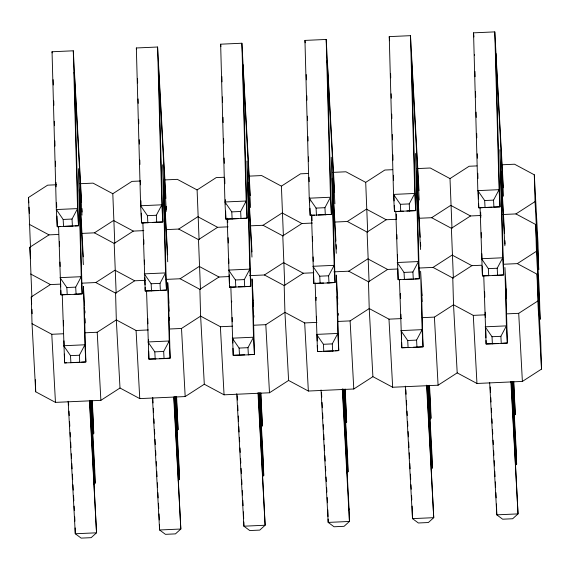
<?xml version="1.0" encoding="UTF-8"?>
<svg xmlns="http://www.w3.org/2000/svg" width="570" height="570" viewBox="0 0 570 570"><rect width="100%" height="100%" fill="white"/><g stroke="black" fill="none" stroke-linecap="round" stroke-linejoin="round"><path stroke-width="0.85" d="M231.705 301.11L231.705 301.915M81.617 202.257L73.288 50.801L52.048 51.756L56.33 209.546L57.257 226.703L78.496 225.748L74.235 72.084L74.392 74.235M73.288 50.801L77.57 208.591L78.496 225.748L74.955 225.912M165.92 198.474L157.591 47.018L136.344 47.973L140.633 205.763L141.56 222.92L162.799 221.965L158.538 68.3L166.29 211.342M157.591 47.018L161.873 204.808L162.799 221.965L153.066 222.407M250.266 195.581L241.887 43.235L220.647 44.189L224.936 201.98L225.855 219.137L247.102 218.182L242.834 64.517L242.991 66.669M241.887 43.235L246.176 201.025L247.102 218.182L241.787 218.424M334.618 192.689L326.19 39.451L304.95 40.406L309.232 198.196L310.158 215.353L331.398 214.398L327.137 60.733L327.294 62.885M326.19 39.451L330.479 197.241L331.398 214.398L328.748 214.519M419.014 190.679L410.493 35.668L389.246 36.623L393.535 194.413L394.461 211.57L415.701 210.615L411.44 56.95L419.192 199.992M410.493 35.668L414.775 193.458L415.701 210.615L406.852 211.014M503.36 187.787L494.789 31.884L473.549 32.839L477.838 190.629L478.764 207.786L500.004 206.832L495.743 53.167L495.9 55.319M494.789 31.884L499.078 189.675L500.004 206.832L494.689 207.074M348.391 510.464L349.082 508.939L342.62 389.082M429.915 407.272L430.607 405.747L429.502 385.306M72.419 226.212L72.034 219.044L77.57 208.591L56.33 209.546L63.163 219.443L63.548 226.611M58.589 227.01L60.926 294.804L76.095 294.305L75.703 287.145L81.246 276.692L78.346 168.599L83.27 256.814M62.23 294.177L64.595 362.898L79.764 362.406L79.373 355.238L84.916 344.786L83.405 286.404L84.645 306.325M156.722 222.428L156.337 215.261L161.873 204.808L140.633 205.763L147.466 215.66L147.851 222.827M142.863 222.336L145.229 291.021L160.391 290.522L160.006 283.361L165.542 272.909L162.65 164.816L167.666 254.804M146.561 291.284L148.898 359.114L164.06 358.623L163.675 351.455L169.212 341.003L167.708 282.62L168.998 303.425M241.024 218.645L240.64 211.477L246.176 201.025L224.936 201.98L231.769 211.876L232.154 219.044M227.166 218.552L229.532 287.237L244.694 286.738L244.309 279.578L249.845 269.126L246.945 161.032L252.011 251.912M230.836 286.61L233.201 355.331L248.363 354.839L247.979 347.671L253.515 337.219L252.004 278.837L253.344 300.533M325.32 214.862L324.936 207.694L330.479 197.241L309.232 198.196L316.065 208.093L316.457 215.261M311.462 214.769L313.828 283.454L328.997 282.955L328.605 275.794L334.148 265.342L331.248 157.249L335.93 241.032M315.132 282.827L317.497 351.548L332.666 351.056L332.281 343.888L337.818 333.436L336.307 275.054L337.739 298.523M409.623 211.078L409.239 203.91L414.775 193.458L393.535 194.413L400.368 204.309L400.753 211.477M395.765 210.993L398.131 279.671L413.293 279.172L412.908 272.011L418.444 261.559L415.551 153.465L420.232 237.248M399.463 279.934L401.8 347.764L416.962 347.272L416.577 340.105L422.121 329.652L420.61 271.27L422.092 295.631M493.926 207.295L493.542 200.127L499.078 189.675L477.838 190.629L484.671 200.526L485.056 207.694M480.09 208.093L482.434 275.887L497.596 275.388L497.211 268.228L502.747 257.775L499.847 149.682L504.536 233.465M483.738 275.26L486.103 343.981L501.265 343.489L500.88 336.321L506.416 325.869L504.906 267.487L506.438 292.731M92.561 434.482L93.751 433.399L92.297 400.439M93.95 484.186L95.14 483.103L94.791 470.585L91.015 400.511M176.857 430.699L178.054 429.616L176.6 396.656M178.246 480.403L179.443 479.32L179.094 466.801L175.311 396.727M261.16 426.916L262.35 425.833L260.903 392.873M262.549 476.62L263.739 475.537L263.39 463.018L259.614 392.944M345.463 423.132L346.653 422.049L345.199 389.089M346.852 472.836L348.042 471.753L347.693 459.235L343.917 389.16M429.759 419.349L430.956 418.266L430.607 405.747M431.148 469.053L432.345 467.97L431.996 455.451L428.22 385.377M514.062 415.566L515.259 414.483L513.805 381.522M515.451 465.27L516.641 464.187L516.292 451.668L512.516 381.594M30.488 247.287L28.5 197.505L47.616 185.172L56.352 184.78M31.877 296.991L29.889 247.209L49.006 234.876L58.617 234.448M114.791 243.504L112.803 193.722L131.919 181.388L140.655 180.996M82.201 233.387L94.435 232.838L113.551 220.505L133.309 231.092L143.79 230.622M145.179 280.326L134.698 280.796L115.575 293.13L116.323 319.913L119.999 388.013L100.876 400.347L55.454 402.384L35.696 391.797L32.027 323.696L31.279 296.913L50.395 284.58L60.876 284.109M116.173 293.208L114.192 243.426L133.309 231.092M199.087 239.721L197.099 189.938L216.215 177.605L224.081 177.256M81.845 283.169L95.817 282.542L114.941 270.209L134.698 280.796M166.504 229.603L178.731 229.055L197.847 216.721L217.605 227.309L228.093 226.839M200.476 289.425L198.488 239.642L217.605 227.309M283.39 235.937L281.402 186.155L300.518 173.822L308.384 173.472M84.98 332.794L97.206 332.246L116.323 319.913L136.08 330.5L148.314 329.952M166.141 279.386L180.12 278.759L199.236 266.425L218.994 277.013L229.482 276.543M250.8 225.82L263.034 225.271L282.15 212.938L301.908 223.526L312.389 223.055M313.778 272.759L303.297 273.23L284.181 285.563L284.929 312.346L288.598 380.447L269.482 392.78L224.053 394.818L204.295 384.23L200.626 316.129L199.878 289.346L218.994 277.013M284.779 285.641L282.791 235.859L301.908 223.526M367.693 232.154L365.705 182.371L384.821 170.038L392.68 169.689M169.276 329.011L181.509 328.463L200.626 316.129L220.383 326.717L232.617 326.168M249.567 275.645L264.423 274.975L283.539 262.642L303.297 273.23M335.103 222.036L347.337 221.488L366.453 209.154L386.211 219.742L396.692 219.272M369.082 281.858L367.094 232.076L386.211 219.742M451.989 228.37L450.001 178.588L469.124 166.255L476.983 165.906M253.579 325.228L265.812 324.679L284.929 312.346L304.686 322.934L316.913 322.385M333.87 271.862L348.726 271.192L367.842 258.858L387.6 269.446L397.205 269.019M418.53 218.296L431.632 217.704L450.749 205.371L470.507 215.959L480.995 215.489M119.999 388.013L139.75 398.601L185.179 396.563L204.295 384.23M481.507 265.235L471.896 265.663L452.78 277.996L453.528 304.779L457.197 372.88L438.081 385.213L392.659 387.251L372.901 376.663L369.225 308.562L368.476 281.78L387.6 269.446M453.378 278.075L451.39 228.292L470.507 215.959M337.882 321.444L350.108 320.896L369.225 308.562L388.982 319.15L401.216 318.602M419.043 268.035L433.022 267.408L452.138 255.075L471.896 265.663M502.833 214.512L515.936 213.921L535.052 201.588L534.304 174.805L514.546 164.217L502.32 164.766M422.185 317.661L434.411 317.112L453.528 304.779L473.285 315.374L485.519 314.818M503.346 264.252L517.325 263.625L536.441 251.292L535.693 224.509L515.936 213.921M288.598 380.447L308.356 391.034L353.785 388.997L372.901 376.663M506.481 313.878L518.714 313.329L537.831 300.996L537.082 274.213L517.325 263.625M457.197 372.88L476.955 383.468L522.384 381.43L541.5 369.096L540.752 342.314L537.082 274.213M76.095 294.305L82.165 293.849L79.294 189.881L83.362 264.658M160.391 290.522L166.469 290.066L163.597 186.098L167.715 261.765M244.694 286.738L250.772 286.283L247.893 182.315L251.969 257.091M328.997 282.955L335.067 282.499L332.196 178.531L336.272 253.308M413.293 279.172L419.37 278.716L416.499 174.748L420.567 249.525M497.596 275.388L503.673 274.932L500.802 170.964L504.87 245.741M79.764 362.406L85.842 361.943L84.353 307.686L84.738 314.084M164.06 358.623L170.138 358.16L168.656 303.903L169.09 311.192M248.363 354.839L254.441 354.376L252.952 300.119L253.344 306.517M332.666 351.056L338.744 350.593L337.255 296.336L337.739 304.515M416.962 347.272L423.04 346.809L421.558 292.553L422.085 301.623M501.265 343.489L507.343 343.026L505.854 288.769L506.438 298.73M79.943 183.725L93.045 183.134L112.803 193.722M164.238 179.942L177.341 179.351L197.099 189.938M248.541 176.159L261.644 175.567L281.402 186.155M332.844 172.375L345.947 171.784L365.705 182.371M417.14 168.592L430.25 168L450.001 178.588M63.163 219.443L72.034 219.044M147.466 215.66L156.337 215.261M231.769 211.876L240.64 211.477M316.065 208.093L324.936 207.694M400.368 204.309L409.239 203.91M484.671 200.526L493.542 200.127M59.914 226.582L57.257 226.703L56.957 216.08M64.339 226.39L73.188 225.991M148.642 222.606L141.56 222.92L141.289 213.18M238.253 218.581L225.855 219.137L225.635 211.164M314.583 215.154L310.158 215.353L309.959 208.271M318.124 214.997L326.973 214.598M403.311 211.178L394.461 211.57L394.29 205.371M492.038 207.195L478.764 207.786L478.636 203.362M74.2 294.206L82.165 293.849L81.246 276.692L60 277.647L66.832 287.544L75.703 287.145M161.16 290.301L166.469 290.066L165.542 272.909L144.303 273.864L151.136 283.76L160.006 283.361M248.997 286.361L250.772 286.283L249.845 269.126L228.606 270.08L235.439 279.977L244.309 279.578M327.109 282.855L335.067 282.499L334.148 265.342L312.902 266.297L319.734 276.193L328.605 275.794M414.946 278.915L419.37 278.716L418.444 261.559L397.205 262.514L404.037 272.41L412.908 272.011M493.05 275.41L503.673 274.932L502.747 257.775L481.507 258.73L488.34 268.627L497.211 268.228M69.775 294.405L60.926 294.804L60.805 290.379M158.503 290.422L145.229 291.021L145.129 287.48M234.84 286.995L229.532 287.237L229.482 285.463M238.381 286.838L247.23 286.439M323.568 283.012L313.828 283.454L313.507 271.947M399.898 279.592L398.131 279.671L397.832 269.054M403.439 279.428L412.288 279.036M488.625 275.609L482.434 275.887L482.163 266.154M32.027 323.696L51.785 334.284L63.142 333.778M81.41 362.142L85.842 361.943L84.916 344.786L63.676 345.741L70.502 355.637L79.373 355.238M159.522 358.637L170.138 358.16L169.212 341.003L147.972 341.957L154.805 351.854L163.675 351.455M248.242 354.654L254.441 354.376L253.515 337.219L232.275 338.174L239.108 348.07L247.979 347.671M335.203 350.757L338.744 350.593L337.818 333.436L316.578 334.391L323.411 344.287L332.281 343.888M413.307 347.251L423.04 346.809L422.121 329.652L400.874 330.607L407.707 340.504L416.577 340.105M502.035 343.268L507.343 343.026L506.416 325.869L485.177 326.824L492.01 336.72L500.88 336.321M66.369 362.819L64.595 362.898L64.353 354.077M70.794 362.62L79.643 362.221M155.981 358.801L148.898 359.114L148.677 351.177M244.708 354.818L233.201 355.331L233.002 348.277M321.038 351.391L317.497 351.548L317.326 345.377M324.579 351.234L333.429 350.835M409.766 347.408L401.8 347.764L401.651 342.47M498.493 343.425L486.103 343.981L486.003 340.454M344.886 422.135L346.653 422.049L344.886 389.224M429.182 418.351L430.956 418.266L429.189 385.441M513.485 414.568L515.259 414.483L513.485 381.658M93.366 483.189L95.14 483.103L90.687 400.525M431.632 217.704L451.39 228.292M347.337 221.488L367.094 232.076M433.022 267.408L452.78 277.996M263.034 225.271L282.791 235.859M348.726 271.192L368.476 281.78M178.731 229.055L198.488 239.642M264.423 274.975L284.181 285.563M94.435 232.838L114.192 243.426M180.12 278.759L199.878 289.346M29.248 224.288L49.006 234.876M95.817 282.542L115.575 293.13M30.637 273.992L50.395 284.58M473.549 32.839L473.905 36.957M389.246 36.623L389.609 40.741M304.95 40.406L305.192 42.814M220.647 44.189L220.889 46.598M136.344 47.973L136.487 49.105M52.048 51.756L52.191 52.889M474.532 54.399L474.504 55.454M400.347 293.785L400.439 295.039M316.072 297.882L316.015 297.291L316.072 300.383M534.304 174.805L537.973 242.906L538.721 269.688L535.052 201.588M535.693 224.509L539.363 292.61L540.111 319.392L536.441 251.292M537.831 300.996L541.5 369.096M518.714 313.329L522.384 381.43M495.936 56.01L503.488 196.208M504.913 240.561L505.106 244.11M512.195 381.608L516.641 464.187M511.226 381.515L518.03 513.891L512.665 518.75L502.647 519.199L496.791 514.845L489.651 382.37M510.891 381.416L518.03 513.891L496.791 514.845L496.484 503.994M488.34 268.627L488.725 275.787M492.01 336.72L492.395 343.888M490.221 386.909L490.506 392.231M490.791 397.561L491.034 402M491.368 408.213L491.611 412.651M491.946 418.872L492.181 423.31M492.516 429.524L492.758 433.962M493.093 440.175L493.328 444.614M493.663 450.827L493.905 455.266M494.19 460.596L494.482 465.925M494.767 471.248L495.052 476.577M495.337 481.907L495.629 487.229M495.914 492.558L496.199 497.881M473.285 315.374L476.955 383.468M434.411 317.112L438.081 385.213M420.518 242.571L420.71 246.119M427.892 385.391L432.345 467.97M426.923 385.299L433.734 517.674L428.362 522.533L418.344 522.982L412.488 518.629L405.348 386.154M426.588 385.199L433.734 517.674L412.488 518.629L412.445 516.962M404.037 272.41L404.422 279.571M407.707 340.504L408.091 347.671M405.868 389.802L406.111 394.241M406.446 400.453L406.688 404.892M407.023 411.113L407.258 415.551M407.593 421.764L407.835 426.203M408.12 431.533L408.405 436.855M408.697 442.185L408.982 447.514M409.267 452.837L409.559 458.166M409.844 463.488L410.129 468.818M410.414 474.147L410.706 479.47M410.991 484.799L411.234 489.238M411.569 495.451L411.804 499.89M388.982 319.15L392.659 387.251M350.108 320.896L353.785 388.997M327.337 63.576L334.889 203.775M336.122 244.58L336.364 249.012M343.589 389.175L348.042 471.753M338.217 313.407L338.316 315.189M342.292 388.982L349.431 521.457L344.066 526.317L334.048 526.766L328.192 522.412L321.053 389.937M319.734 276.193L320.126 283.354M323.411 344.287L323.796 351.455M321.523 392.702L321.765 397.14M322.05 402.463L322.335 407.792M322.627 413.122L322.912 418.444M323.247 424.657L323.482 429.096M323.774 434.426L324.059 439.755M324.344 445.077L324.636 450.407M324.921 455.736L325.206 461.059M325.491 466.388L325.734 470.827M326.069 477.04L326.311 481.479M326.646 487.692L326.881 492.131M327.173 497.46L327.458 502.79M304.686 322.934L308.356 391.034M265.812 324.679L269.482 392.78M243.034 67.36L250.586 207.558M260.583 393.008L262.35 425.833M259.293 392.958L263.739 475.537M258.317 392.865L265.128 525.241L259.763 530.1L249.745 530.549L243.889 526.196L236.749 393.72M253.821 315.41L253.914 317.191M257.989 392.766L265.128 525.241L243.889 526.196L243.775 522.02M235.439 279.977L235.823 287.137M239.108 348.07L239.493 355.238M237.177 395.594L237.412 400.033M237.704 405.363L237.989 410.685M238.274 416.014L238.559 421.344M238.851 426.666L239.136 431.996M239.421 437.318L239.664 441.757M239.998 447.977L240.234 452.416M240.569 458.629L240.811 463.068M241.096 468.397L241.388 473.72M241.723 479.933L241.958 484.372M242.293 490.592L242.535 495.031M242.82 500.353L243.105 505.683M243.44 511.896L243.682 518.686M220.383 326.717L224.053 394.818M181.509 328.463L185.179 396.563M166.347 206.475L166.497 209.14M176.28 396.791L178.054 429.616M174.99 396.741L179.443 479.32M174.021 396.649L180.825 529.024L175.46 533.883L165.442 534.332L159.586 529.979L152.447 397.504M169.425 317.419L169.568 320.084M173.736 397.44L180.825 529.024L159.586 529.979L159.45 524.97M151.136 283.76L151.52 290.921M154.805 351.854L155.19 359.022M152.781 397.603L153.066 402.926M153.351 408.255L153.594 412.694M153.928 418.907L154.164 423.346M154.499 429.566L154.741 434.005M155.026 439.328L155.311 444.657M155.646 450.87L155.888 455.309M156.223 461.522L156.465 465.961M156.75 471.29L157.035 476.62M157.37 482.833L157.612 487.272M157.897 492.601L158.182 497.924M158.474 503.253L158.759 508.575M159.044 513.905L159.308 519.961M136.08 330.5L139.75 398.601M97.206 332.246L100.876 400.347M81.952 208.478L82.144 212.033M74.428 74.927L81.987 215.125M91.984 400.575L93.751 433.399M84.887 310.764L84.98 312.538M89.718 400.432L96.529 532.808L91.157 537.667L81.147 538.116L75.29 533.762L68.144 401.287M84.98 318.53L85.222 322.976M89.39 400.332L96.529 532.808L75.29 533.762L75.126 527.92M66.832 287.544L67.224 294.704M70.502 355.637L70.894 362.805M68.478 401.387L68.671 404.935M69.006 411.148L69.241 415.587M69.576 421.807L69.818 426.246M70.153 432.459L70.388 436.898M70.68 442.227L70.965 447.55M71.3 453.763L71.542 458.202M71.827 463.531L72.112 468.861M72.404 474.183L72.689 479.512M72.974 484.842L73.259 490.164M73.551 495.494L73.836 500.823M74.121 506.146L74.364 510.585M74.699 516.798L74.934 521.236M51.785 334.284L55.454 402.384M28.5 197.505L28.785 202.813M29.027 207.238L29.355 213.429M29.889 247.209L30.509 258.709M31.279 296.913L31.656 303.988M31.941 309.296L32.184 313.721M484.65 291.933L484.792 297.227M485.213 312.225L485.362 317.519M485.704 329.866L485.932 337.81M480.653 212.183L480.802 217.491M481.223 232.532L481.372 237.84M481.814 253.764L481.935 258.189M474.953 71.392L475.102 76.708M475.522 91.763L475.672 97.078M476.093 112.133L476.235 117.449M476.684 133.394L476.805 137.819M477.254 153.765L477.375 158.189M477.795 173.244L477.945 178.56M478.344 192.731L478.515 198.93M412.139 506.103L412.395 515.287M400.418 298.367L400.304 293.97M400.867 314.241L400.988 318.659M401.38 332.766L401.551 338.943M396.3 214.199L396.428 218.623M396.87 234.548L396.991 238.972M397.44 254.897L397.589 260.205M390.6 73.409L390.728 77.834M391.17 93.779L391.291 98.204M391.74 114.15L391.861 118.574M392.31 134.52L392.459 139.828M392.88 154.89L393.022 160.206M393.443 175.261L393.592 180.576M394.012 195.631L394.162 200.946M349.082 508.939L349.431 521.457L328.192 522.412L328.099 519.071M327.843 509.886L328.028 516.57M316.514 316.264L316.635 320.675M317.055 335.673L317.205 340.967M311.925 215.325L312.075 220.633M312.517 236.557L312.645 240.982M313.087 256.906L313.215 261.331M306.225 74.535L306.375 79.843M306.817 95.788L306.945 100.22M307.387 116.159L307.515 120.591M307.957 136.529L308.078 140.961M308.527 156.9L308.648 161.331M309.097 177.27L309.218 181.702M309.667 197.64L309.788 202.072M232.14 317.397L232.261 321.808M232.71 337.689L232.852 342.983M227.601 218.224L227.722 222.649M228.143 237.69L228.292 242.998M228.741 258.923L228.862 263.347M229.183 274.847L229.432 283.696M221.873 76.544L222.022 81.859M222.442 96.914L222.592 102.23M223.013 117.285L223.162 122.6M223.604 138.538L223.732 142.97M224.153 158.025L224.302 163.341M224.722 178.396L224.872 183.711M225.314 199.657L225.435 204.081M147.765 318.537L147.915 323.831M148.357 339.706L148.478 344.116M143.797 239.699L143.918 244.124M144.36 260.055L144.488 264.473M144.858 277.747L145.058 284.822M137.527 78.553L137.648 82.985M138.097 98.924L138.218 103.355M138.667 119.294L138.788 123.726M139.23 139.664L139.358 144.096M139.8 160.042L139.928 164.466M140.37 180.412L140.491 184.837M140.94 200.783L141.061 205.207M63.413 320.554L63.562 325.848M63.983 340.846L64.132 346.14M59.444 241.716L59.565 246.14M60.014 262.065L60.135 266.489M60.506 279.763L60.705 286.838M53.152 79.679L53.302 84.994M53.744 100.94L53.865 105.365M54.314 121.31L54.435 125.735M54.855 140.797L55.005 146.105M55.425 161.167L55.575 166.476M56.017 182.421L56.145 186.846M56.587 202.792L56.715 207.216M35.354 379.698L35.696 391.797"/></g></svg>
